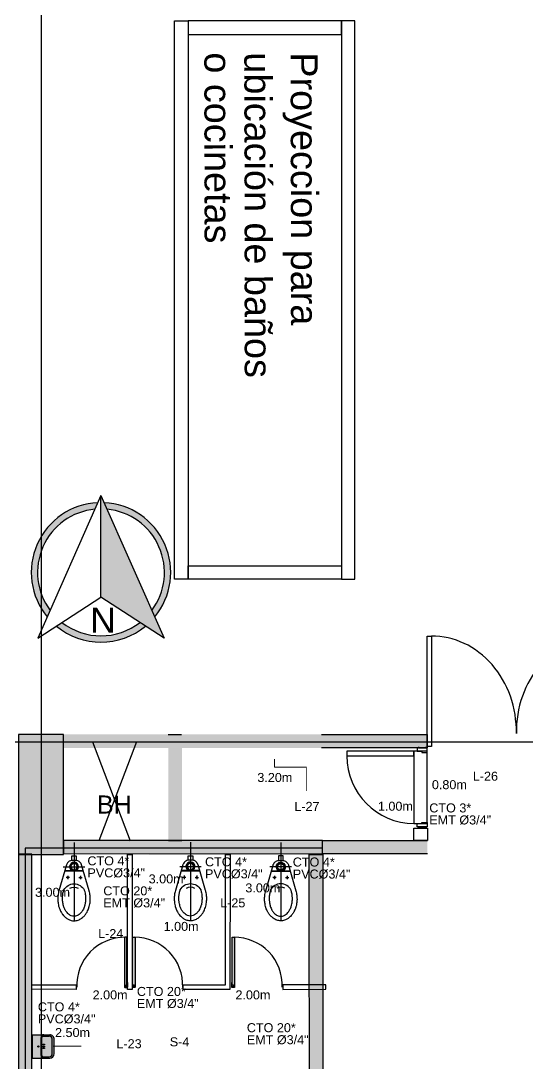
# Model space of a CAD drawing. Header units: metres. Extents: x 357 to 1031, y 43 to 2905.
# Drawn here: x 667.49 to 673.1, y 2479.8 to 2491.36 of the extents above; entities that cross this region are included whole.
import ezdxf
from ezdxf.enums import TextEntityAlignment as Align
from ezdxf.lldxf.tags import DXFTag

# ---------------------------------------------------------------- set-up
doc = ezdxf.new("R2010")
doc.units = ezdxf.units.M
doc.linetypes.add('HIDDEN', pattern=[9.525, 6.35, -3.175])
for name, color, linetype, lineweight in [('-CN-GYD-ILUMINACIÓN', 3, 'Continuous', 20), ('-CN-GYD-TUBERIA PVC', 96, 'PVC_LINE', 25), ('TEXTOS', 250, 'Continuous', 20)]:
    doc.layers.add(name, color=color, linetype=linetype, lineweight=lineweight)
for name, color, linetype in [('_ACHU5', 255, 'Continuous'), ('GG_PISO 5', 8, 'Continuous'), ('NORTE', 7, 'Continuous'), ('TEXTOS MEDIDAS', 7, 'Continuous')]:
    doc.layers.add(name, color=color, linetype=linetype)
doc.styles.add('ROMAN', font='ROMANS', dxfattribs={"width": 1.2})
doc.styles.get("Standard").update_dxf_attribs({"font": 'arial.ttf'})
tags = doc.linetypes.add('PVC_LINE', pattern='A,0.5,-0.2,["PVC",Standard,S=0.1,R=0,X=-0.1,Y=-0.05],-0.25', length=0.95).pattern_tags.tags
tags[6] = DXFTag(74, 10)

# ---------------------------------------------------------------- blocks, each defined once
blk = doc.blocks.new('P8P1P161')
at = {"layer": '_ACHU5'}
h = blk.add_hatch(color=256, dxfattribs=at)
h.dxf.hatch_style = 1
h.paths.add_polyline_path([(-0.13, 0), (0.13, 0), (0.13, -0.08), (-0.13, -0.08)])
h.paths.add_polyline_path([(-0.006, -0.064, 1), (0.006, -0.064, 1)], flags=16)
h.paths.add_polyline_path([(-0.13, -0.08), (0.13, -0.08), (0.13, -0.123, 0.414214), (0.1, -0.093), (-0.1, -0.093, 0.414214), (-0.13, -0.123)])
h.paths.add_polyline_path([(-0.1, -0.093), (0.1, -0.093, -0.414214), (0.13, -0.123), (0.13, -0.19, -0.414214), (0.08, -0.24), (-0.08, -0.24, -0.414214), (-0.13, -0.19), (-0.13, -0.123, -0.414214)])
h.paths.add_polyline_path([(-0.1, -0.101, 0.414214), (-0.115, -0.116), (-0.115, -0.183, 0.414214), (-0.08, -0.218), (0.08, -0.218, 0.414214), (0.115, -0.183), (0.115, -0.116, 0.414214), (0.1, -0.101)], flags=16)
h.paths.add_polyline_path([(-0.024, -0.114), (-0.024, -0.13), (-0.016, -0.13), (-0.016, -0.114)], flags=0)
h.paths.add_polyline_path([(-0.004, -0.114), (-0.004, -0.13), (0.004, -0.13), (0.004, -0.114)], flags=0)
h.paths.add_polyline_path([(0.016, -0.114), (0.016, -0.13), (0.024, -0.13), (0.024, -0.114)], flags=0)
h.paths.add_polyline_path([(-0.115, -0.116, -0.414214), (-0.1, -0.101), (0.1, -0.101, -0.414214), (0.115, -0.116), (0.115, -0.183, -0.414214), (0.08, -0.218), (-0.08, -0.218, -0.414214), (-0.115, -0.183)], flags=0)
h = blk.add_hatch(color=256, dxfattribs=at)
h.dxf.hatch_style = 1
h.paths.add_polyline_path([(-0.115, -0.116), (-0.115, -0.183, 0.414214), (-0.08, -0.218), (0.08, -0.218, 0.414214), (0.115, -0.183), (0.115, -0.116, 0.414214), (0.1, -0.101), (-0.1, -0.101, 0.414214)])
h.paths.add_polyline_path([(0.024, -0.13), (0.016, -0.13), (0.016, -0.114), (0.024, -0.114)], flags=16)
h.paths.add_polyline_path([(0.004, -0.13), (-0.004, -0.13), (-0.004, -0.114), (0.004, -0.114)], flags=16)
h.paths.add_polyline_path([(-0.016, -0.13), (-0.024, -0.13), (-0.024, -0.114), (-0.016, -0.114)], flags=16)
for p, q in [((-0.13, 0), (0.13, 0)), ((-0.13, 0), (-0.13, -0.123)), ((0.13, 0), (0.13, -0.123)), ((-0.1, -0.093), (0.1, -0.093)), ((-0.1, -0.101), (0.1, -0.101)), ((-0.024, -0.13), (-0.024, -0.114)), ((-0.024, -0.114), (-0.016, -0.114)), ((-0.016, -0.114), (-0.016, -0.13)), ((-0.004, -0.114), (0.004, -0.114)), ((-0.004, -0.13), (-0.004, -0.114)), ((0.004, -0.114), (0.004, -0.13)), ((0.016, -0.13), (0.016, -0.114)), ((0.016, -0.114), (0.024, -0.114)), ((0.024, -0.114), (0.024, -0.13)), ((-0.13, -0.123), (-0.13, -0.19)), ((-0.115, -0.116), (-0.115, -0.183)), ((-0.08, -0.218), (0.08, -0.218)), ((-0.016, -0.13), (-0.024, -0.13)), ((0.004, -0.13), (-0.004, -0.13)), ((0.024, -0.13), (0.016, -0.13)), ((0.115, -0.116), (0.115, -0.183)), ((0.13, -0.123), (0.13, -0.19)), ((-0.08, -0.24), (0.08, -0.24))]:
    blk.add_line(p, q)
blk.add_circle((0, -0.064), 0.00632)
for centre, radius, start, end in [((-0.1, -0.123), 0.03, 90, 180), ((-0.1, -0.116), 0.0149, 90, 180), ((0.1, -0.123), 0.03, 0, 90), ((0.1, -0.116), 0.0149, 0, 90), ((-0.08, -0.19), 0.05, 180, 270), ((-0.08, -0.183), 0.0349, 180, 270), ((0.08, -0.183), 0.0349, 270, 0), ((0.08, -0.19), 0.05, 270, 0)]:
    blk.add_arc(centre, radius, start, end)
at = {"style": 'ROMAN', "width": 1.2}
for tag, flags, p in [('CODIN', 3, (0.018, -0.647)), ('CODIN0', 1, (-0.032, -0.975))]:
    blk.add_attdef(tag, text='', height=0.21, dxfattribs=dict(at, flags=flags)).set_placement(p, align=Align.MIDDLE)
blk = doc.blocks.new('A$Cf847e5f9')
at = {"true_color": 0x636466}
h = blk.add_hatch(color=251, dxfattribs=at)
h.dxf.hatch_style = 1
h.paths.add_polyline_path([(7.58, 20.19), (7.58, 4.1), (17.59, -2.41)])
h = blk.add_hatch(color=256)
h.dxf.hatch_style = 1
h.paths.add_polyline_path([(6.62, 18.02), (7.08, 19.06, 0.618991), (-0.94, 0.95), (-0.48, 1.98, -0.58483)])
h.paths.add_polyline_path([(8.08, 19.06), (8.54, 18.02, -0.58483), (15.65, 1.98), (16.1, 0.95, 0.618991)])
h = blk.add_hatch(color=256)
h.dxf.hatch_style = 1
h.paths.add_polyline_path([(14.66, -0.5), (13.78, 0.07, -0.344197), (1.39, 0.07), (0.5, -0.5, 0.361596)])
for points in [[(-2.43, -2.41), (7.58, 4.1)], [(17.59, -2.41), (7.58, 4.1)]]:
    blk.add_lwpolyline(points)
at = {"layer": 'NORTE'}
for q in [(-2.43, -2.41), (17.59, -2.41)]:
    blk.add_line((7.58, 20.19), q, dxfattribs=at)
blk.add_lwpolyline([(7.58, 4.1), (7.58, 20.19)], dxfattribs=at)
for radius, start, end in [(11.06, 92.5879, 219.6164), (11.06, 320.3836, 87.4121), (10.06, 95.4614, 216.7429), (10.06, 323.2571, 84.5386), (10.06, 232.0134, 307.9866), (11.06, 230.2404, 309.7596)]:
    blk.add_arc((7.58, 8), radius, start, end, dxfattribs=at)
at = {"layer": 'NORTE', "insert": (5.88, 2.43), "char_height": 4, "attachment_point": 1}
blk.add_mtext_dynamic_manual_height_columns('N', width=1.3231, gutter_width=12.5, heights=[0], dxfattribs=at)
blk = doc.blocks.new('A$Cec4fd115')
at = {"layer": 'GG_PISO 5', "linetype": 'HIDDEN'}
for points in [[(0.051, 0.001), (0, 0.002), (0, 1.226), (0.051, 1.225)], [(2.183, 0), (2.234, 0.001), (2.234, 1.226), (2.183, 1.225)]]:
    blk.add_lwpolyline(points, close=True, dxfattribs=at)
at = {"layer": 'GG_PISO 5'}
for centre, start, end in [((0.06, 0.169), 358.8254, 90.5063), ((2.174, 0.169), 89.4937, 181.1746)]:
    blk.add_arc(centre, 1.057, start, end, dxfattribs=at)

msp = doc.modelspace()

# ---------------------------------------------------------------- hatches: boundary and pattern name
at = {"layer": 'GG_PISO 5'}
h = msp.add_hatch(color=256, dxfattribs=at)
h.paths.add_polyline_path([(667.959, 2527.915), (667.459, 2527.915), (667.459, 2529.415), (667.959, 2529.415)])
h.paths.add_polyline_path([(660.459, 2527.915), (659.959, 2527.915), (659.959, 2529.415), (660.459, 2529.415)])
h.paths.add_polyline_path([(683.957, 2527.915), (683.457, 2527.915), (683.457, 2529.415), (683.957, 2529.415)])
h.paths.add_polyline_path([(676.459, 2527.915), (675.959, 2527.915), (675.959, 2529.415), (676.459, 2529.415)])
h.paths.add_polyline_path([(684.457, 2519.39), (684.457, 2518.89), (682.957, 2518.89), (682.957, 2519.39)])
h.paths.add_polyline_path([(668.459, 2519.39), (668.459, 2518.89), (666.959, 2518.89), (666.959, 2519.39)])
h.paths.add_polyline_path([(675.459, 2519.39), (675.459, 2518.89), (676.959, 2518.89), (676.959, 2519.39)])
h.paths.add_polyline_path([(659.459, 2519.39), (659.459, 2518.89), (660.959, 2518.89), (660.959, 2519.39)])
h.paths.add_polyline_path([(684.457, 2511.39), (684.457, 2510.89), (682.957, 2510.89), (682.957, 2511.39)])
h.paths.add_polyline_path([(668.459, 2511.39), (668.459, 2510.89), (666.959, 2510.89), (666.959, 2511.39)])
h.paths.add_polyline_path([(675.459, 2511.39), (675.459, 2510.89), (676.959, 2510.89), (676.959, 2511.39)])
h.paths.add_polyline_path([(659.459, 2511.39), (659.459, 2510.89), (660.959, 2510.89), (660.959, 2511.39)])
h.paths.add_polyline_path([(684.457, 2501.29), (684.457, 2500.79), (682.957, 2500.79), (682.957, 2501.29)])
h.paths.add_polyline_path([(668.459, 2501.29), (668.459, 2500.79), (666.959, 2500.79), (666.959, 2501.29)])
h.paths.add_polyline_path([(675.459, 2501.29), (675.459, 2500.79), (676.959, 2500.79), (676.959, 2501.29)])
h.paths.add_polyline_path([(659.459, 2501.29), (659.459, 2500.79), (660.959, 2500.79), (660.959, 2501.29)])
h.paths.add_polyline_path([(684.457, 2493.29), (684.457, 2492.79), (682.957, 2492.79), (682.957, 2493.29)])
h.paths.add_polyline_path([(668.459, 2493.29), (668.459, 2492.79), (666.959, 2492.79), (666.959, 2493.29)])
h.paths.add_polyline_path([(675.459, 2493.29), (675.459, 2492.79), (676.959, 2492.79), (676.959, 2493.29)])
h.paths.add_polyline_path([(659.459, 2493.29), (659.459, 2492.79), (660.959, 2492.79), (660.959, 2493.29)])
h.paths.add_polyline_path([(676.459, 2483.613), (675.959, 2483.613), (675.959, 2482.115), (676.459, 2482.117)])
h.paths.add_polyline_path([(682.561, 2483.615), (684.061, 2483.615), (684.061, 2483.115), (682.561, 2483.115)])
h.paths.add_polyline_path([(660.459, 2482.115), (660.459, 2483.615), (659.959, 2483.615), (659.959, 2482.115)])
h.paths.add_polyline_path([(667.959, 2482.115), (667.959, 2483.446), (667.459, 2483.446), (667.459, 2482.115)])
h.paths.add_polyline_path([(683.457, 2475.09), (683.457, 2477.49), (683.957, 2477.49), (683.957, 2475.09)])
h.paths.add_polyline_path([(675.959, 2477.49), (675.959, 2475.09), (676.459, 2475.09), (676.459, 2477.49)])
h.paths.add_polyline_path([(667.459, 2477.49), (667.459, 2475.09), (667.959, 2475.09), (667.959, 2477.49)])
h.paths.add_polyline_path([(660.459, 2477.49), (660.459, 2475.09), (659.959, 2475.09), (659.959, 2477.49)])
at = {"layer": 'GG_PISO 5', "ltscale": 0.03}
h = msp.add_hatch(color=256, dxfattribs=at)
h.dxf.hatch_style = 1
h.paths.add_polyline_path([(669.122, 2483.446), (669.272, 2483.446), (669.273, 2482.267), (669.123, 2482.267)])
h.paths.add_polyline_path([(670.835, 2482.11), (670.834, 2482.27), (667.959, 2482.27), (667.959, 2482.115)])
h.paths.add_polyline_path([(667.609, 2477.491), (667.609, 2482.116), (667.459, 2482.116), (667.459, 2477.857), (667.459, 2477.491)])
h.paths.add_polyline_path([(670.837, 2478.94), (670.687, 2478.94), (670.686, 2482.11), (670.836, 2482.11)])
h.paths.add_polyline_path([(669.618, 2479.09), (669.619, 2477.401), (669.769, 2477.401), (669.768, 2479.09)])
h.paths.add_polyline_path([(669.769, 2477.401), (669.919, 2477.401), (669.919, 2477.551), (669.769, 2477.551)])
h.paths.add_polyline_path([(671.019, 2477.551), (670.869, 2477.551), (670.869, 2476.901), (671.019, 2476.901)])
h.paths.add_polyline_path([(670.819, 2477.401), (670.869, 2477.401), (670.869, 2477.551), (670.819, 2477.551)])
h.paths.add_polyline_path([(670.869, 2475.701), (670.869, 2475.206), (671.019, 2475.206), (671.019, 2475.701)])
h.paths.add_polyline_path([(667.459, 2475.056), (671.019, 2475.056), (671.019, 2475.206), (667.959, 2475.206), (667.959, 2475.091), (667.459, 2475.091)])
h.paths.add_polyline_path([(674.334, 2477.551), (674.334, 2477.401), (673.768, 2477.401), (673.768, 2475.036), (673.618, 2475.036), (673.618, 2477.551)])
h.paths.add_polyline_path([(676.887, 2477.551), (676.887, 2477.401), (676.459, 2477.401), (676.459, 2477.491), (675.959, 2477.491), (675.959, 2477.401), (675.534, 2477.401), (675.534, 2477.551)])
h.paths.add_polyline_path([(673.768, 2475.036), (680.81, 2475.036), (680.81, 2475.189), (673.768, 2475.189)])
h.paths.add_polyline_path([(679.086, 2477.551), (679.086, 2477.401), (678.087, 2477.401), (678.087, 2477.551)])
h.paths.add_polyline_path([(678.511, 2475.189), (678.661, 2475.189), (678.661, 2477.401), (678.511, 2477.401), (678.511, 2477.403), (678.511, 2475.189), (678.511, 2475.189)])
h.paths.add_polyline_path([(680.286, 2477.551), (680.286, 2477.401), (680.81, 2477.401), (680.81, 2475.036), (680.961, 2475.036), (680.961, 2477.551)])
h.paths.add_polyline_path([(683.957, 2475.191), (687.758, 2475.191), (687.758, 2475.041), (683.406, 2475.041), (683.406, 2477.49), (683.457, 2477.49), (683.457, 2475.09), (683.957, 2475.09)])
h.paths.add_polyline_path([(687.192, 2476.695), (687.192, 2475.191), (687.042, 2475.191), (687.042, 2476.695)], flags=17)
h.paths.add_polyline_path([(687.192, 2476.695), (687.608, 2476.695), (687.608, 2476.545), (687.192, 2476.545)], flags=17)
h.paths.add_polyline_path([(687.758, 2476.695), (687.758, 2475.191), (687.608, 2475.191), (687.608, 2476.695)])
h.paths.add_polyline_path([(683.57, 2477.49), (683.57, 2481.103), (683.406, 2481.103), (683.406, 2477.49)])
h.paths.add_polyline_path([(684.613, 2479.011), (687.608, 2479.011), (687.608, 2478.861), (684.613, 2478.861)])
h.paths.add_polyline_path([(685.065, 2479.95), (685.065, 2479.011), (685.215, 2479.011), (685.215, 2479.95)])
h.paths.add_polyline_path([(683.707, 2479.011), (683.57, 2479.011), (683.57, 2478.861), (683.707, 2478.861)])
h.paths.add_polyline_path([(687.758, 2481.103), (687.758, 2479.899), (687.608, 2479.899), (687.608, 2481.103)])
h.paths.add_polyline_path([(685.059, 2481.103), (687.608, 2481.103), (687.608, 2480.953), (685.059, 2480.953)])
h.paths.add_polyline_path([(685.065, 2484.871), (685.065, 2483.31), (685.215, 2483.31), (685.215, 2484.871)])
h.paths.add_polyline_path([(686.83, 2484.867), (685.065, 2484.871), (685.065, 2485.021), (686.831, 2485.017)])
h.paths.add_polyline_path([(682.561, 2483.617), (678.91, 2483.617), (678.91, 2483.467), (682.561, 2483.467)])
h.paths.add_polyline_path([(680.86, 2481.103), (680.71, 2481.103), (680.71, 2482.428), (680.86, 2482.428)])
h.paths.add_polyline_path([(680.71, 2482.114), (680.71, 2482.264), (680.077, 2482.265), (680.077, 2482.115)])
h.paths.add_polyline_path([(673.972, 2481.103), (680.86, 2481.103), (680.86, 2480.953), (673.972, 2480.953)])
h.paths.add_polyline_path([(679.211, 2481.103), (679.061, 2481.103), (679.061, 2482.114), (679.211, 2482.114)])
h.paths.add_polyline_path([(678.623, 2482.114), (678.623, 2482.264), (679.277, 2482.265), (679.277, 2482.115)])
h.paths.add_polyline_path([(677.259, 2482.115), (677.259, 2482.265), (677.823, 2482.265), (677.823, 2482.115)])
h.paths.add_polyline_path([(677.562, 2481.103), (677.412, 2481.103), (677.412, 2482.115), (677.562, 2482.115)])
h.paths.add_polyline_path([(673.972, 2482.115), (673.972, 2482.27), (675.959, 2482.265), (675.959, 2482.115)])
h.paths.add_polyline_path([(678.91, 2483.617), (678.91, 2486.316), (679.06, 2486.316), (679.06, 2483.617)])
h.paths.add_polyline_path([(686.958, 2486.466), (678.91, 2486.466), (678.91, 2486.316), (686.958, 2486.316)])
h = msp.add_hatch(color=256, dxfattribs=at)
h.dxf.hatch_style = 1
h.paths.add_polyline_path([(671.996, 2483.296), (671.996, 2483.446), (667.962, 2483.446), (667.962, 2483.296)])
h = msp.add_hatch(color=256, dxfattribs=at)
h.dxf.hatch_style = 1
h.paths.add_polyline_path([(670.834, 2482.27), (670.834, 2482.12), (671.997, 2482.12), (671.997, 2482.27)])
at = {"layer": 'GG_PISO 5'}
h = msp.add_hatch(color=256, dxfattribs=at)
edge = h.paths.add_edge_path()
edge.add_line((668.663, 2480.638), (668.663, 2481.192))
edge.add_arc((668.658, 2481.192), 0.00439, 359.9997, 449.9997)
edge.add_line((668.658, 2481.196), (668.641, 2481.196))
edge.add_arc((668.641, 2481.192), 0.00439, 89.9997, 179.9997)
edge.add_line((668.637, 2481.192), (668.637, 2480.642))
edge.add_arc((668.641, 2480.642), 0.00439, 179.9997, 269.9997)
edge.add_line((668.641, 2480.638), (668.663, 2480.638))
h = msp.add_hatch(color=256, dxfattribs=at)
edge = h.paths.add_edge_path()
edge.add_line((668.726, 2480.637), (668.726, 2481.191))
edge.add_arc((668.731, 2481.191), 0.00439, 90.0003, 180.0003, ccw=False)
edge.add_line((668.731, 2481.196), (668.748, 2481.196))
edge.add_arc((668.748, 2481.191), 0.00439, 0.0003, 90.0003, ccw=False)
edge.add_line((668.753, 2481.191), (668.753, 2480.642))
edge.add_arc((668.748, 2480.642), 0.00439, -89.9997, 0.0003, ccw=False)
edge.add_line((668.748, 2480.637), (668.726, 2480.637))
h = msp.add_hatch(color=256, dxfattribs=at)
edge = h.paths.add_edge_path()
edge.add_line((669.83, 2480.638), (669.83, 2481.192))
edge.add_arc((669.834, 2481.192), 0.00439, 90.0003, 180.0003, ccw=False)
edge.add_line((669.834, 2481.196), (669.852, 2481.196))
edge.add_arc((669.852, 2481.192), 0.00439, 0.0003, 90.0003, ccw=False)
edge.add_line((669.856, 2481.192), (669.856, 2480.642))
edge.add_arc((669.852, 2480.642), 0.00439, -89.9997, 0.0003, ccw=False)
edge.add_line((669.852, 2480.638), (669.83, 2480.638))

# ---------------------------------------------------------------- linework, layer by layer
at = {"layer": '-CN-GYD-ILUMINACIÓN', "color": 3, "extrusion": (0, 0, -1)}
for p, q in [((670.301, 2483.084), (670.301, 2483.17)), ((670.654, 2483.084), (670.301, 2483.084))]:
    msp.add_line(p, q, dxfattribs=at)
at = {"layer": '-CN-GYD-TUBERIA PVC', "linetype": 'PVC_LINE', "ltscale": 10, "const_width": 0.01}
for points in [[(670.654, 2482.819), (670.654, 2483.084)], [(668.076, 2481.389), (668.076, 2481.89)], [(667.841, 2479.986), (668.158, 2479.986)]]:
    msp.add_lwpolyline(points, dxfattribs=at)
at = {"layer": '-CN-GYD-TUBERIA PVC', "linetype": 'PVC_LINE', "ltscale": 10, "const_width": 0.01, "elevation": 0}
for points in [[(669.368, 2481.43), (669.368, 2481.89)], [(670.37, 2481.378), (670.37, 2481.89)]]:
    msp.add_lwpolyline(points, dxfattribs=at)
at = {"layer": 'GG_PISO 5'}
for p, q in [((667.709, 2531.685), (667.709, 2472.125)), ((658.079, 2483.365), (689.742, 2483.365)), ((668.279, 2483.365), (668.697, 2482.265)), ((668.768, 2483.365), (668.349, 2482.265)), ((668.665, 2480.64), (668.665, 2480.693)), ((668.665, 2480.693), (668.669, 2480.693)), ((668.669, 2480.693), (668.669, 2480.64)), ((668.724, 2480.692), (668.72, 2480.692)), ((668.72, 2480.692), (668.72, 2480.64)), ((668.724, 2480.64), (668.724, 2480.692)), ((669.828, 2480.693), (669.823, 2480.693)), ((669.823, 2480.693), (669.823, 2480.64)), ((669.828, 2480.64), (669.828, 2480.693)), ((668.643, 2480.645), (668.643, 2480.658)), ((668.647, 2480.662), (668.665, 2480.662)), ((668.665, 2480.64), (668.647, 2480.64)), ((668.665, 2480.662), (668.665, 2480.64)), ((668.669, 2480.64), (668.665, 2480.64)), ((668.72, 2480.64), (668.724, 2480.64)), ((668.742, 2480.662), (668.724, 2480.662)), ((668.724, 2480.662), (668.724, 2480.64)), ((668.724, 2480.64), (668.742, 2480.64)), ((668.746, 2480.644), (668.746, 2480.657)), ((669.823, 2480.64), (669.828, 2480.64)), ((669.845, 2480.662), (669.828, 2480.662)), ((669.828, 2480.662), (669.828, 2480.64)), ((669.828, 2480.64), (669.845, 2480.64)), ((669.85, 2480.645), (669.85, 2480.658))]:
    msp.add_line(p, q, dxfattribs=at)
at = {"layer": 'GG_PISO 5', "extrusion": (-1.55665e-06, 4.47371e-06, 1)}
for p, q in [((668.179, 2481.928, 0), (667.973, 2481.928, 0)), ((668.052, 2481.934, 0), (667.974, 2481.934, 0)), ((668.024, 2481.858, 0), (667.987, 2481.858, 0)), ((668.006, 2481.877, 0), (668.006, 2481.839, 0)), ((668.177, 2481.934, 0), (668.099, 2481.934, 0)), ((668.127, 2481.858, 0), (668.164, 2481.858, 0)), ((668.146, 2481.877, 0), (668.146, 2481.839, 0)), ((669.471, 2481.93, 0), (669.265, 2481.93, 0)), ((669.344, 2481.936, 0), (669.266, 2481.936, 0)), ((669.316, 2481.86, 0), (669.279, 2481.86, 0)), ((669.298, 2481.879, 0), (669.298, 2481.841, 0)), ((669.469, 2481.936, 0), (669.391, 2481.936, 0)), ((669.419, 2481.86, 0), (669.456, 2481.86, 0)), ((669.438, 2481.879, 0), (669.438, 2481.841, 0))]:
    msp.add_line(p, q, dxfattribs=at)
at = {"layer": 'GG_PISO 5', "extrusion": (1.55665e-06, 4.47371e-06, 1)}
for p, q in [((670.267, 2481.928, 0), (670.473, 2481.928, 0)), ((670.269, 2481.934, 0), (670.346, 2481.934, 0)), ((670.319, 2481.858, 0), (670.281, 2481.858, 0)), ((670.3, 2481.877, 0), (670.3, 2481.839, 0)), ((670.394, 2481.934, 0), (670.471, 2481.934, 0)), ((670.421, 2481.858, 0), (670.459, 2481.858, 0)), ((670.44, 2481.877, 0), (670.44, 2481.839, 0))]:
    msp.add_line(p, q, dxfattribs=at)
at = {"layer": 'GG_PISO 5'}
for points in [[(670.835, 2482.185), (667.532, 2482.185), (667.532, 2477.237), (657.019, 2477.241), (657.019, 2526.092), (660.03, 2526.092), (660.036, 2529.061), (670.589, 2529.061), (670.589, 2527.787), (674.041, 2527.798), (674.041, 2529.03), (676.384, 2529.019), (676.384, 2526.262), (686.907, 2526.262), (686.907, 2486.393), (679.027, 2486.395), (679.027, 2484.492), (678.024, 2484.493), (678.027, 2483.533), (676.028, 2483.533), (676.034, 2482.189), (673.972, 2482.195)], [(669.12, 2483.446), (669.27, 2483.446)], [(669.12, 2483.446), (669.27, 2483.446)], [(670.823, 2483.446), (671.996, 2483.446), (671.996, 2483.296), (670.823, 2483.296)], [(671.935, 2483.245), (671.996, 2483.245), (671.996, 2483.296), (671.884, 2483.296), (671.884, 2483.258), (671.935, 2483.258), (671.935, 2483.245)], [(671.897, 2483.309), (671.897, 2483.296), (671.984, 2483.296), (671.984, 2483.309)], [(671.935, 2482.47), (671.996, 2482.47), (671.996, 2482.419), (671.884, 2482.419), (671.884, 2482.457), (671.935, 2482.457), (671.935, 2482.47)], [(671.897, 2482.406), (671.897, 2482.419), (671.984, 2482.419), (671.984, 2482.406)], [(669.273, 2482.27), (669.273, 2482.265), (669.123, 2482.265), (669.123, 2482.27)], [(669.273, 2482.27), (669.273, 2482.265), (669.123, 2482.265), (669.123, 2482.27)], [(671.997, 2482.12), (670.834, 2482.12), (670.834, 2482.27), (671.997, 2482.27)]]:
    msp.add_lwpolyline(points, dxfattribs=at)
for points in [[(669.191, 2491.362), (669.341, 2491.362), (669.341, 2485.167), (669.191, 2485.167)], [(669.341, 2491.362), (669.341, 2491.212), (671.043, 2491.212), (671.043, 2491.362)], [(671.193, 2491.362), (671.043, 2491.362), (671.043, 2485.167), (671.193, 2485.167)], [(669.341, 2485.167), (669.341, 2485.317), (671.043, 2485.317), (671.043, 2485.167)], [(667.959, 2482.115), (667.959, 2483.446), (667.459, 2483.446), (667.459, 2482.115)], [(671.996, 2483.258), (671.847, 2483.258), (671.847, 2482.457), (671.996, 2482.457)], [(671.997, 2482.406), (671.997, 2482.27), (671.847, 2482.27), (671.847, 2482.406)], [(670.834, 2482.12), (670.834, 2482.27), (667.959, 2482.27), (667.959, 2482.125)], [(667.609, 2477.491), (667.609, 2482.116), (667.459, 2482.116), (667.459, 2477.857), (667.459, 2477.857), (667.459, 2477.857), (667.459, 2477.491), (667.459, 2477.491)], [(668.721, 2482.115), (668.72, 2480.617), (668.669, 2480.617), (668.669, 2480.667), (668.669, 2480.667), (668.67, 2482.115)], [(669.807, 2482.115), (669.806, 2480.616), (669.288, 2480.616), (669.288, 2480.666), (669.756, 2480.666), (669.757, 2482.115)], [(670.837, 2478.94), (670.687, 2478.94), (670.686, 2482.115), (670.836, 2482.115)], [(668.101, 2480.617), (667.609, 2480.618), (667.609, 2480.668), (667.744, 2480.668), (667.744, 2480.668), (668.101, 2480.667)], [(670.392, 2480.617), (670.869, 2480.618), (670.869, 2480.668), (670.748, 2480.668), (670.748, 2480.668), (670.392, 2480.667)]]:
    msp.add_lwpolyline(points, close=True, dxfattribs=at)
at = {"layer": 'GG_PISO 5', "linetype": 'HIDDEN'}
msp.add_lwpolyline([(671.847, 2483.207), (671.847, 2483.258), (671.103, 2483.258), (671.103, 2483.207)], close=True, dxfattribs=at)
at = {"layer": 'GG_PISO 5', "linetype": 'HIDDEN', "ltscale": 0.25, "extrusion": (-1.55665e-06, 4.47371e-06, 1), "elevation": 0.01}
for points in [[(668.076, 2482.248), (668.076, 2481.378)], [(669.368, 2482.25), (669.368, 2481.38)], [(667.956, 2481.978), (668.196, 2481.978)], [(669.248, 2481.98), (669.488, 2481.98)]]:
    msp.add_lwpolyline(points, dxfattribs=at)
at = {"layer": 'GG_PISO 5', "linetype": 'HIDDEN', "ltscale": 0.25, "extrusion": (1.55665e-06, 4.47371e-06, 1), "elevation": 0.012}
for points in [[(670.37, 2482.248), (670.37, 2481.378)], [(670.49, 2481.978), (670.25, 2481.978)]]:
    msp.add_lwpolyline(points, dxfattribs=at)
at = {"layer": 'GG_PISO 5', "extrusion": (-1.55665e-06, 4.47371e-06, 1), "elevation": 0.01}
for points in [[(668.101, 2482.048), (668.051, 2482.048), (668.051, 2482.098), (668.101, 2482.098)], [(669.393, 2482.05), (669.343, 2482.05), (669.343, 2482.1), (669.393, 2482.1)]]:
    msp.add_lwpolyline(points, close=True, dxfattribs=at)
at = {"layer": 'GG_PISO 5', "extrusion": (1.55665e-06, 4.47371e-06, 1), "elevation": 0.012}
msp.add_lwpolyline([(670.345, 2482.048), (670.395, 2482.048), (670.395, 2482.098), (670.345, 2482.098)], close=True, dxfattribs=at)
at = {"layer": 'GG_PISO 5', "extrusion": (-1.55665e-06, 4.47371e-06, 1), "elevation": 0.01, "flags": 128}
for points in [[(668.243, 2481.711), (668.16, 2481.997, 0.016701), (668.158, 2482.001, 0.022806), (668.156, 2482.007, 0.021821), (668.153, 2482.012, 0.034751), (668.148, 2482.02, 0.036571), (668.141, 2482.028, 0.043988), (668.132, 2482.036, 0.052185), (668.119, 2482.043, 0.082496), (668.096, 2482.048, 0.014668), (668.092, 2482.048), (668.059, 2482.048, 0.083909), (668.036, 2482.044, 0.098699), (668.012, 2482.03, 0.082496), (667.998, 2482.012, 0.052185), (667.992, 2481.999, 0.009147), (667.991, 2481.997), (667.908, 2481.711, 0.038438), (667.898, 2481.662, 0.03221), (667.896, 2481.62, 0.004356), (667.896, 2481.614, 0.034754), (667.9, 2481.57, 0.021818), (667.905, 2481.542, 0.013779), (667.91, 2481.525, 0.009024), (667.913, 2481.516, 0.022804), (667.921, 2481.495, 0.021821), (667.931, 2481.475, 0.031515), (667.948, 2481.449, 0.003233), (667.95, 2481.447, 0.036571), (667.969, 2481.426, 0.043988), (667.995, 2481.404, 0.02205), (668.01, 2481.395, 0.030103), (668.024, 2481.388, 0.082496), (668.068, 2481.378, 0.014666), (668.076, 2481.378, 0.083908), (668.12, 2481.386, 0.043384), (668.141, 2481.395, 0.055079), (668.176, 2481.42, 0.050815), (668.203, 2481.449, 0.03155), (668.22, 2481.475, 0.052186), (668.241, 2481.523, 0.001468), (668.241, 2481.525, 0.042516), (668.253, 2481.578, 0.03221), (668.256, 2481.62, 0.004357), (668.256, 2481.626, 0.034752), (668.252, 2481.671, 0.02182), (668.246, 2481.698, 0.009707), (668.243, 2481.711)], [(669.535, 2481.713), (669.452, 2481.999, 0.016701), (669.45, 2482.003, 0.022806), (669.448, 2482.009, 0.021821), (669.445, 2482.014, 0.034751), (669.44, 2482.022, 0.036571), (669.433, 2482.03, 0.043988), (669.424, 2482.038, 0.052185), (669.411, 2482.045, 0.082496), (669.388, 2482.05, 0.014668), (669.384, 2482.05), (669.351, 2482.05, 0.083909), (669.328, 2482.046, 0.098699), (669.304, 2482.032, 0.082496), (669.29, 2482.014, 0.052185), (669.284, 2482.001, 0.009147), (669.283, 2481.999), (669.2, 2481.713, 0.038438), (669.19, 2481.664, 0.03221), (669.188, 2481.622, 0.004356), (669.188, 2481.616, 0.034754), (669.192, 2481.572, 0.021818), (669.197, 2481.544, 0.013779), (669.202, 2481.527, 0.009024), (669.205, 2481.518, 0.022804), (669.213, 2481.497, 0.021821), (669.223, 2481.477, 0.031515), (669.24, 2481.451, 0.003233), (669.242, 2481.449, 0.036571), (669.261, 2481.428, 0.043988), (669.287, 2481.406, 0.02205), (669.302, 2481.397, 0.030103), (669.316, 2481.39, 0.082496), (669.36, 2481.38, 0.014666), (669.368, 2481.38, 0.083908), (669.412, 2481.388, 0.043384), (669.434, 2481.397, 0.055079), (669.468, 2481.422, 0.050815), (669.495, 2481.451, 0.03155), (669.512, 2481.477, 0.052186), (669.533, 2481.525, 0.001468), (669.533, 2481.527, 0.042516), (669.545, 2481.58, 0.03221), (669.548, 2481.622, 0.004357), (669.548, 2481.628, 0.034752), (669.544, 2481.673, 0.02182), (669.538, 2481.7, 0.009707), (669.535, 2481.713)], [(668.076, 2481.428, -0.014666), (668.071, 2481.428, -0.082496), (668.043, 2481.434, -0.044795), (668.03, 2481.441, -0.007375), (668.026, 2481.444, -0.043988), (668.006, 2481.46, -0.036571), (667.991, 2481.477, -0.018877), (667.985, 2481.486, -0.015864), (667.978, 2481.497, -0.021821), (667.969, 2481.514, -0.022804), (667.962, 2481.532, -0.01791), (667.957, 2481.547, -0.004894), (667.956, 2481.552, -0.021818), (667.951, 2481.578, -0.034754), (667.947, 2481.62, -0.004356), (667.947, 2481.626, -0.03221), (667.95, 2481.664, -0.03362), (667.957, 2481.704, -0.010353), (667.96, 2481.713, -0.008488), (667.962, 2481.72)], [(668.189, 2481.72, -0.000935), (668.189, 2481.719, -0.017908), (668.194, 2481.704, -0.004894), (668.195, 2481.699, -0.02182), (668.2, 2481.673, -0.034752), (668.204, 2481.631, -0.004357), (668.204, 2481.626, -0.03221), (668.202, 2481.587, -0.033619), (668.194, 2481.547, -0.010353), (668.191, 2481.538, -0.052186), (668.174, 2481.497, -0.015899), (668.166, 2481.486, -0.066511), (668.141, 2481.456, -0.040373), (668.122, 2481.441, -0.058094), (668.104, 2481.433, -0.083908), (668.076, 2481.428)], [(669.368, 2481.43, -0.014666), (669.363, 2481.43, -0.082496), (669.335, 2481.436, -0.044795), (669.322, 2481.443, -0.007375), (669.318, 2481.446, -0.043988), (669.298, 2481.462, -0.036571), (669.283, 2481.479, -0.018877), (669.277, 2481.488, -0.015864), (669.27, 2481.499, -0.021821), (669.261, 2481.516, -0.022804), (669.254, 2481.534, -0.01791), (669.249, 2481.549, -0.004894), (669.248, 2481.555, -0.021818), (669.243, 2481.58, -0.034754), (669.239, 2481.622, -0.004356), (669.239, 2481.628, -0.03221), (669.242, 2481.666, -0.03362), (669.249, 2481.706, -0.010353), (669.252, 2481.715, -0.008488), (669.254, 2481.722)], [(669.481, 2481.722, -0.000935), (669.481, 2481.721, -0.017908), (669.486, 2481.706, -0.004894), (669.487, 2481.701, -0.02182), (669.492, 2481.675, -0.034752), (669.496, 2481.633, -0.004357), (669.496, 2481.628, -0.03221), (669.494, 2481.589, -0.033619), (669.486, 2481.549, -0.010353), (669.483, 2481.54, -0.052186), (669.466, 2481.499, -0.015899), (669.459, 2481.488, -0.066511), (669.433, 2481.458, -0.040373), (669.414, 2481.443, -0.058094), (669.396, 2481.435, -0.083908), (669.368, 2481.43)]]:
    msp.add_lwpolyline(points, format="xyb", dxfattribs=at)
at = {"layer": 'GG_PISO 5', "extrusion": (1.55665e-06, 4.47371e-06, 1), "elevation": 0.012, "flags": 128}
for points in [[(670.203, 2481.71), (670.286, 2481.996, -0.016701), (670.287, 2482.001, -0.022806), (670.29, 2482.007, -0.021821), (670.293, 2482.012, -0.034751), (670.298, 2482.02, -0.036571), (670.305, 2482.028, -0.043988), (670.314, 2482.036, -0.052185), (670.327, 2482.043, -0.082496), (670.349, 2482.048, -0.014668), (670.353, 2482.048), (670.387, 2482.048, -0.083909), (670.41, 2482.044, -0.098699), (670.433, 2482.03, -0.082496), (670.448, 2482.012, -0.052185), (670.454, 2481.999, -0.009147), (670.454, 2481.996), (670.537, 2481.71, -0.038438), (670.547, 2481.662, -0.03221), (670.55, 2481.62, -0.004356), (670.55, 2481.614, -0.034754), (670.546, 2481.569, -0.021818), (670.541, 2481.542, -0.013779), (670.536, 2481.524, -0.009024), (670.533, 2481.516, -0.022804), (670.524, 2481.495, -0.021821), (670.515, 2481.475, -0.031515), (670.497, 2481.449, -0.003233), (670.496, 2481.447, -0.036571), (670.477, 2481.426, -0.043988), (670.451, 2481.404, -0.02205), (670.436, 2481.395, -0.030103), (670.421, 2481.388, -0.082496), (670.378, 2481.378, -0.014666), (670.37, 2481.378, -0.083908), (670.326, 2481.385, -0.043384), (670.304, 2481.395, -0.055079), (670.269, 2481.42, -0.050815), (670.243, 2481.449, -0.03155), (670.226, 2481.475, -0.052186), (670.205, 2481.523, -0.001468), (670.204, 2481.524, -0.042516), (670.193, 2481.578, -0.03221), (670.19, 2481.62, -0.004357), (670.19, 2481.626, -0.034752), (670.194, 2481.671, -0.02182), (670.2, 2481.698, -0.009707), (670.203, 2481.71)], [(670.257, 2481.72, 0.000935), (670.256, 2481.719, 0.017908), (670.252, 2481.704, 0.004894), (670.25, 2481.698, 0.02182), (670.245, 2481.673, 0.034752), (670.242, 2481.631, 0.004357), (670.242, 2481.625, 0.03221), (670.244, 2481.587, 0.033619), (670.252, 2481.547, 0.010353), (670.254, 2481.538, 0.052186), (670.272, 2481.497, 0.015899), (670.279, 2481.486, 0.066511), (670.305, 2481.456, 0.040373), (670.324, 2481.441, 0.058094), (670.342, 2481.433, 0.083908), (670.37, 2481.428)], [(670.37, 2481.428, 0.014666), (670.375, 2481.428, 0.082496), (670.402, 2481.434, 0.044795), (670.416, 2481.441, 0.007375), (670.42, 2481.444, 0.043988), (670.44, 2481.46, 0.036571), (670.455, 2481.477, 0.018877), (670.461, 2481.486, 0.015864), (670.468, 2481.497, 0.021821), (670.476, 2481.514, 0.022804), (670.484, 2481.532, 0.01791), (670.488, 2481.547, 0.004894), (670.49, 2481.552, 0.021818), (670.495, 2481.578, 0.034754), (670.499, 2481.62, 0.004356), (670.499, 2481.625, 0.03221), (670.496, 2481.664, 0.03362), (670.488, 2481.704, 0.010353), (670.486, 2481.713, 0.008488), (670.483, 2481.72)]]:
    msp.add_lwpolyline(points, format="xyb", dxfattribs=at)
at = {"layer": 'GG_PISO 5'}
for points in [[(668.663, 2480.638), (668.663, 2481.192, 0.414214), (668.658, 2481.196), (668.641, 2481.196, 0.414214), (668.637, 2481.192), (668.637, 2480.642, 0.414214), (668.641, 2480.638)], [(668.726, 2480.637), (668.726, 2481.191, -0.414214), (668.731, 2481.196), (668.748, 2481.196, -0.414214), (668.753, 2481.191), (668.753, 2480.642, -0.414214), (668.748, 2480.637)], [(669.83, 2480.638), (669.83, 2481.192, -0.414214), (669.834, 2481.196), (669.852, 2481.196, -0.414214), (669.856, 2481.192), (669.856, 2480.642, -0.414214), (669.852, 2480.638)]]:
    msp.add_lwpolyline(points, format="xyb", close=True, dxfattribs=at)
for centre in [(668.65, 2480.651), (668.739, 2480.651), (669.843, 2480.651)]:
    msp.add_circle(centre, 0.0022, dxfattribs=at)
for centre, radius, start, end in [((671.854, 2483.208), 0.751, 180.044, 269.4867), ((668.647, 2480.658), 0.00439, 89.9997, 179.9997), ((668.647, 2480.645), 0.00439, 179.9997, 269.9997), ((668.742, 2480.657), 0.00439, 0.0003, 90.0003), ((668.742, 2480.644), 0.00439, 270.0003, 0.0003), ((669.845, 2480.658), 0.00439, 0.0003, 90.0003), ((669.845, 2480.645), 0.00439, 270.0003, 0.0003)]:
    msp.add_arc(centre, radius, start, end, dxfattribs=at)
at = {"layer": 'GG_PISO 5', "ltscale": 0.1}
for centre, start, end in [((668.64, 2480.663), 89.856, 182.4514), ((668.749, 2480.662), 357.5486, 90.144), ((669.853, 2480.663), 357.5486, 90.144)]:
    msp.add_arc(centre, 0.533, start, end, dxfattribs=at)
at = {"layer": 'GG_PISO 5', "extrusion": (1.55665e-06, -4.47371e-06, -1)}
for centre, major_axis in [((668.076, 2481.978, 0), (0.0472, 0.0164)), ((668.076, 2481.978, 0), (0.0425, 0.0148)), ((668.076, 2481.978, 0), (0.0331, 0.0115)), ((669.368, 2481.98, 0), (0.0472, 0.0164)), ((669.368, 2481.98, 0), (0.0425, 0.0148)), ((669.368, 2481.98, 0), (0.0331, 0.0115)), ((668.006, 2481.858, 0), (0.00567, 0.00197)), ((668.146, 2481.858, 0), (0.00567, 0.00197)), ((669.298, 2481.86, 0), (0.00567, 0.00197)), ((669.438, 2481.86, 0), (0.00567, 0.00197))]:
    msp.add_ellipse(centre, major_axis=major_axis, ratio=1, dxfattribs=at)
at = {"layer": 'GG_PISO 5', "extrusion": (1.55665e-06, 4.47371e-06, 1)}
for centre, major_axis in [((670.37, 2481.978, 0), (-0.0472, 0.0164)), ((670.37, 2481.978, 0), (-0.0425, 0.0148)), ((670.37, 2481.978, 0), (-0.0331, 0.0115)), ((670.3, 2481.858, 0), (-0.00567, 0.00197)), ((670.44, 2481.858, 0), (-0.00567, 0.00197))]:
    msp.add_ellipse(centre, major_axis=major_axis, ratio=1, dxfattribs=at)
at = {"layer": 'GG_PISO 5', "extrusion": (1.55665e-06, -4.47371e-06, -1)}
for centre, major_axis, start_param, end_param in [((668.076, 2481.66, 0), (0.121, 0.042), 3.962815, 6.131668), ((668.076, 2481.66, 0), (0.0863, 0.03), 4.528683, 5.5658), ((669.368, 2481.662, 0), (0.121, 0.042), 3.962815, 6.131668), ((669.368, 2481.662, 0), (0.0863, 0.03), 4.528683, 5.5658)]:
    msp.add_ellipse(centre, major_axis=major_axis, ratio=1, start_param=start_param, end_param=end_param, dxfattribs=at)
at = {"layer": 'GG_PISO 5', "extrusion": (1.55665e-06, 4.47371e-06, 1)}
for major_axis, start_param, end_param in [((-0.121, 0.042), 3.962815, 6.131668), ((-0.0863, 0.03), 4.528683, 5.5658)]:
    msp.add_ellipse((670.37, 2481.66, 0), major_axis=major_axis, ratio=1, start_param=start_param, end_param=end_param, dxfattribs=at)

# ---------------------------------------------------------------- block references
at = {"xscale": 0.885}
msp.add_blockref('A$Cec4fd115', (671.996, 2483.309), dxfattribs=at)
at = {"layer": 'GG_PISO 5', "extrusion": (0, 0, -1), "xscale": -1, "zscale": -1}
for rotation in [269.9999834825436, 269.9999834825435]:
    msp.add_blockref('P8P1P161', (-667.616, 2479.984), dxfattribs=dict(at, rotation=rotation))
at = {"layer": 'NORTE', "xscale": 0.07, "yscale": 0.07}
msp.add_blockref('A$Cf847e5f9', (667.844, 2484.683), dxfattribs=at)

# ---------------------------------------------------------------- texts
at = {"layer": 'GG_PISO 5'}
for s, height, rotation, p in [('o cocinetas', 0.3, 270.0669, (669.522, 2491.012)), ('ubicación de baños ', 0.3, 270.0669, (669.966, 2491.012)), ('Proyeccion para ', 0.3, 270.0669, (670.48, 2491.012)), ('BH', 0.2, 359.9331, (668.329, 2482.568))]:
    msp.add_text(s, height=height, rotation=rotation, dxfattribs=at).set_placement(p)
at = {"layer": 'TEXTOS', "char_height": 0.1, "attachment_point": 1}
for s, width, insert in [('\\pxqc;L-26', 0.27392, (672.504, 2483.032)), ('\\pxqc;L-27', 0.27392, (670.523, 2482.697)), ('\\pxqc;L-25', 0.27392, (669.7, 2481.627)), ('\\pxqc;L-24', 0.27392, (668.346, 2481.286)), ('\\pxqc;L-23', 0.27392, (668.549, 2480.064)), ('\\pxqc;S-4', 0.77349, (668.86, 2480.085))]:
    msp.add_mtext_dynamic_manual_height_columns(s, width=width, gutter_width=0.325, heights=[0], dxfattribs=dict(at, insert=insert))
for s, insert, width in [('\\A1;\\pxsm0.8;CTO 3*\\PEMT Ø3/4"       ', (672.018, 2482.68), 0.6806), ('\\A1;\\pxsm0.8;CTO 4*\\PPVCØ3/4"         ', (668.224, 2482.093), 0.63415), ('\\A1;\\pxsm0.8;CTO 4*\\PPVCØ3/4"          ', (669.529, 2482.082), 0.63415), ('\\A1;\\pxsm0.8;CTO 4*\\PPVCØ3/4"          ', (670.503, 2482.08), 0.63415), ('\\A1;\\pxsm0.8;CTO 20*\\PEMT Ø3/4"       ', (668.4, 2481.76), 0.6806), ('\\A1;\\pxsm0.8;CTO 20*\\PEMT Ø3/4"       ', (668.773, 2480.644), 0.6806), ('\\A1;\\pxsm0.8;CTO 4*\\PPVCØ3/4"          ', (667.674, 2480.473), 0.63415), ('\\A1;\\pxsm0.8;CTO 20*\\PEMT Ø3/4"       ', (669.993, 2480.242), 0.6806)]:
    msp.add_mtext(s, dxfattribs=dict(at, insert=insert, width=width))
at = {"layer": 'TEXTOS MEDIDAS', "char_height": 0.1, "attachment_point": 1}
for s, insert in [('\\pxqc;3.20m', (670.167, 2483.018)), ('\\pxqc;0.80m', (672.104, 2482.938)), ('\\pxqc;1.00m', (671.505, 2482.699)), ('\\pxqc;3.00m', (668.961, 2481.893)), ('\\pxqc;3.00m', (667.7, 2481.744)), ('\\pxqc;3.00m', (670.034, 2481.793)), ('\\pxqc;1.00m', (669.127, 2481.366)), ('\\pxqc;2.00m', (668.339, 2480.606)), ('\\pxqc;2.00m', (669.924, 2480.606)), ('\\pxqc;2.50m', (667.922, 2480.188))]:
    msp.add_mtext_dynamic_manual_height_columns(s, width=0.27392, gutter_width=0.325, heights=[0], dxfattribs=dict(at, insert=insert))

doc.saveas('drawing.dxf')
